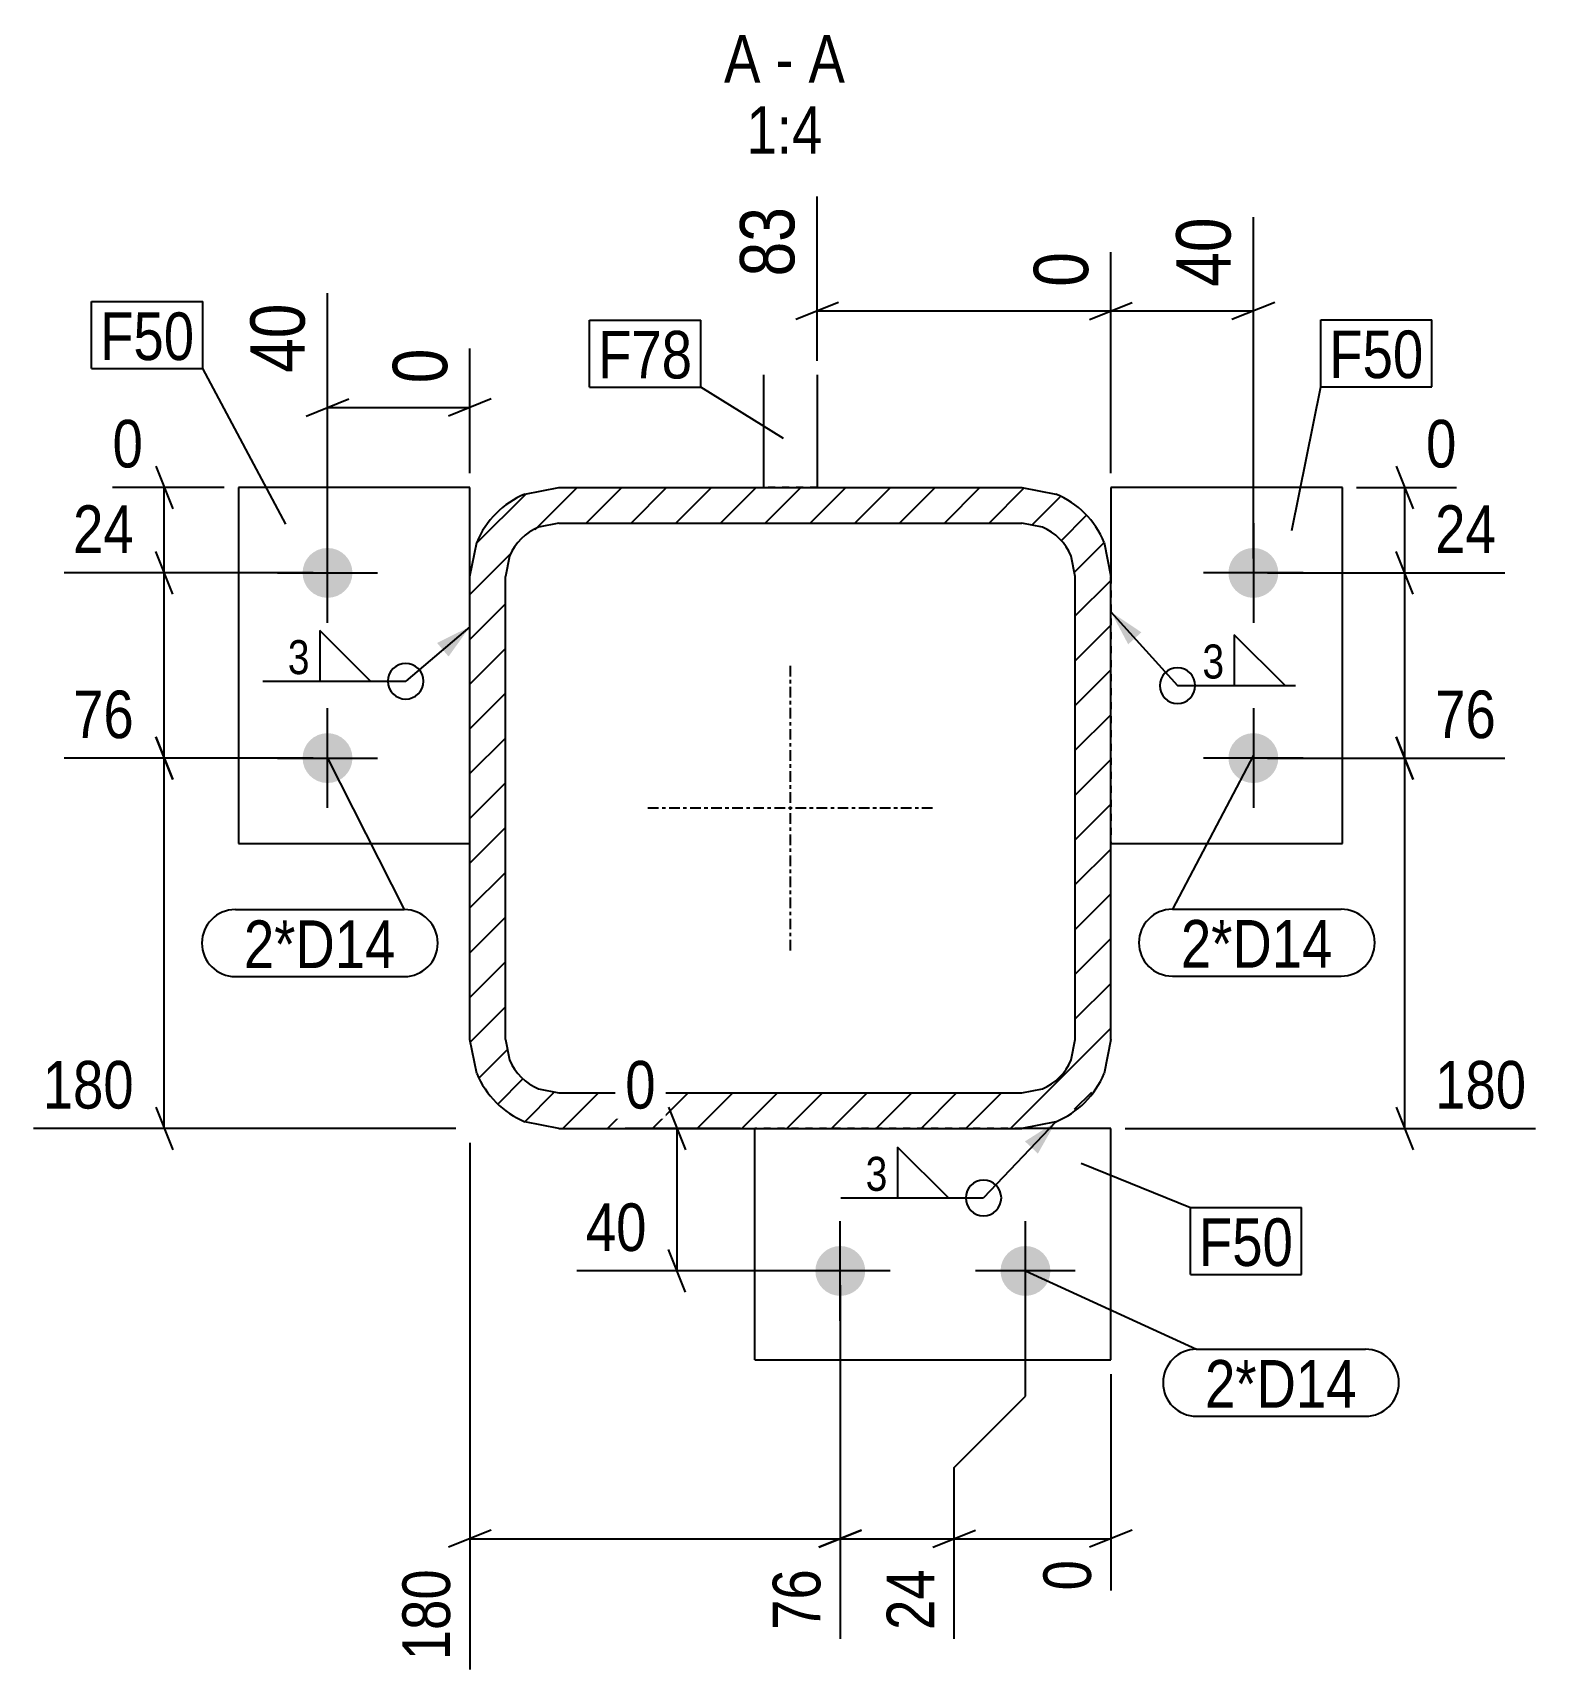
# Model space of a CAD drawing. Header units: millimetres. Extents: x 14 to 46378, y -196 to 1632.
# Drawn here: x 33315.3 to 33737.6, y 9.3 to 469.1 of the extents above; entities that cross this region are included whole.
import ezdxf

# ---------------------------------------------------------------- set-up
doc = ezdxf.new("R2010")
doc.units = ezdxf.units.MM
doc.linetypes.add('DXK_LINE_DOT2', pattern=[3.9198, 1.9599, -1.9599])
doc.linetypes.add('DXK_LINE_DOT3', pattern=[5.9187, 2.979, -0.9799, 0.9799, -0.9799])
for name, color, linetype in [('MÅLSÆTNING', 7, 'Continuous'), ('STÅL', 7, 'Continuous'), ('TEKST', 7, 'Continuous')]:
    doc.layers.add(name, color=color, linetype=linetype)
doc.styles.add('Arial Narrow', font='ARIALN.TTF', dxfattribs={"height": 0.2})

msp = doc.modelspace()

# ---------------------------------------------------------------- hatches: boundary and pattern name
at = {"layer": 'STÅL', "linetype": 'Continuous'}
h = msp.add_hatch(dxfattribs=at)
h.set_pattern_fill('', scale=2.8, style=0, pattern_type=0)
h.set_pattern_definition([(45, (33616.215, 326.041), (-6.28618, 6.28618), [])])
h.paths.add_polyline_path([(33618.12, 316.47), (33616.21, 326.04), (33610.8, 334.15), (33602.68, 339.57), (33593.12, 341.47), (33463.12, 341.47), (33453.55, 339.57), (33445.44, 334.15), (33440.02, 326.04), (33438.12, 316.47), (33438.12, 186.47), (33440.02, 176.91), (33445.44, 168.8), (33453.55, 163.38), (33463.12, 161.47), (33593.12, 161.47), (33602.68, 163.38), (33610.8, 168.8), (33616.21, 176.91), (33618.12, 186.47)])
h.paths.add_polyline_path([(33606.98, 180.73), (33603.72, 175.87), (33598.86, 172.62), (33593.12, 171.47), (33463.12, 171.47), (33457.38, 172.62), (33452.51, 175.87), (33449.26, 180.73), (33448.12, 186.47), (33448.12, 316.47), (33449.26, 322.21), (33452.51, 327.08), (33457.38, 330.33), (33463.12, 331.47), (33593.12, 331.47), (33598.86, 330.33), (33603.72, 327.08), (33606.98, 322.21), (33608.12, 316.47), (33608.12, 186.47)])
for points in [[(33398.12, 324.47, -1), (33398.12, 310.47, -1)], [(33658.12, 310.47, -1), (33658.12, 324.47, -1)], [(33398.12, 272.47, -1), (33398.12, 258.47, -1)], [(33658.12, 258.47, -1), (33658.12, 272.47, -1)], [(33535.12, 121.47, -1), (33549.12, 121.47, -1)], [(33587.12, 121.47, -1), (33601.12, 121.47, -1)]]:
    msp.add_hatch(color=96, dxfattribs=at).paths.add_polyline_path(points)
at = {"layer": 'TEKST', "linetype": 'Continuous'}
for points in [[(33622.97, 297.43), (33618.12, 306.52), (33626.68, 300.78)], [(33428.88, 297.81), (33438.12, 302.37), (33432.11, 293.99)], [(33593.98, 157.85), (33602.68, 163.38), (33597.61, 154.41)]]:
    msp.add_hatch(color=3, dxfattribs=at).paths.add_polyline_path(points)

# ---------------------------------------------------------------- linework, layer by layer
at = {"layer": 'MÅLSÆTNING', "color": 7, "linetype": 'Continuous'}
for p, q in [((33535.62, 377.05), (33535.62, 423.14)), ((33658.12, 321.47), (33658.12, 417.31)), ((33618.12, 345.47), (33618.12, 407.56)), ((33618.12, 345.47), (33618.12, 407.56)), ((33398.12, 321.47), (33398.12, 396.04)), ((33541.62, 393.41), (33529.62, 388.61)), ((33535.62, 391.01), (33618.12, 391.01)), ((33612.12, 388.61), (33624.12, 393.41)), ((33612.12, 388.61), (33624.12, 393.41)), ((33618.12, 391.01), (33658.12, 391.01)), ((33664.12, 393.41), (33652.12, 388.61)), ((33438.12, 345.47), (33438.12, 380.46)), ((33392.12, 361.51), (33404.12, 366.31)), ((33398.12, 363.91), (33438.12, 363.91)), ((33444.12, 366.31), (33432.12, 361.51)), ((33349.88, 347.47), (33354.68, 335.47)), ((33698.22, 347.47), (33703.02, 335.47)), ((33369.12, 341.47), (33337.75, 341.47)), ((33352.28, 317.47), (33352.28, 341.47)), ((33687.12, 341.47), (33715.15, 341.47)), ((33700.62, 317.47), (33700.62, 341.47)), ((33354.68, 311.47), (33349.88, 323.47)), ((33354.68, 311.47), (33349.88, 323.47)), ((33703.02, 311.47), (33698.22, 323.47)), ((33703.02, 311.47), (33698.22, 323.47)), ((33394.12, 317.47), (33324.12, 317.47)), ((33394.12, 317.47), (33324.12, 317.47)), ((33352.28, 265.47), (33352.28, 317.47)), ((33662.12, 317.47), (33728.78, 317.47)), ((33662.12, 317.47), (33728.78, 317.47)), ((33700.62, 265.47), (33700.62, 317.47)), ((33354.68, 259.47), (33349.88, 271.47)), ((33349.88, 271.47), (33354.68, 259.47)), ((33698.22, 271.47), (33703.02, 259.47)), ((33703.02, 259.47), (33698.22, 271.47)), ((33394.12, 265.47), (33324.12, 265.47)), ((33394.12, 265.47), (33324.12, 265.47)), ((33352.28, 161.47), (33352.28, 265.47)), ((33662.12, 265.47), (33728.78, 265.47)), ((33662.12, 265.47), (33728.78, 265.47)), ((33700.62, 161.47), (33700.62, 265.47)), ((33349.88, 167.47), (33354.68, 155.47)), ((33493.87, 167.47), (33498.67, 155.47)), ((33698.22, 167.47), (33703.02, 155.47)), ((33434.12, 161.47), (33315.59, 161.47)), ((33514.12, 161.47), (33481.74, 161.47)), ((33496.27, 121.47), (33496.27, 161.47)), ((33622.12, 161.47), (33737.32, 161.47)), ((33438.12, 157.47), (33438.12, 9.6)), ((33498.67, 115.47), (33493.87, 127.47)), ((33538.12, 121.47), (33468.11, 121.47)), ((33542.12, 117.47), (33542.12, 18.13)), ((33542.12, 117.47), (33542.12, 18.13)), ((33594.12, 86.29), (33594.12, 117.47)), ((33594.12, 86.29), (33594.12, 117.47)), ((33618.12, 92.47), (33618.12, 31.76)), ((33574.12, 66.29), (33594.12, 86.29)), ((33574.12, 66.29), (33594.12, 86.29)), ((33574.12, 18.13), (33574.12, 66.29)), ((33574.12, 18.13), (33574.12, 66.29)), ((33444.12, 48.69), (33432.12, 43.89)), ((33438.12, 46.29), (33542.12, 46.29)), ((33536.12, 43.89), (33548.12, 48.69)), ((33548.12, 48.69), (33536.12, 43.89)), ((33542.12, 46.29), (33574.12, 46.29)), ((33568.12, 43.89), (33580.12, 48.69)), ((33568.12, 43.89), (33580.12, 48.69)), ((33574.12, 46.29), (33618.12, 46.29)), ((33624.12, 48.69), (33612.12, 43.89))]:
    msp.add_line(p, q, dxfattribs=at)
at = {"layer": 'STÅL', "color": 2, "linetype": 'Continuous'}
for p, q in [((33520.62, 341.48), (33520.62, 373.05)), ((33535.62, 373.05), (33535.62, 341.48)), ((33373.12, 341.47), (33373.12, 241.47)), ((33438.12, 341.47), (33373.12, 341.47)), ((33438.12, 316.47), (33438.12, 341.47)), ((33453.55, 339.57), (33463.12, 341.47)), ((33463.12, 341.47), (33593.12, 341.47)), ((33593.12, 341.47), (33602.68, 339.57)), ((33683.12, 341.47), (33618.12, 341.47)), ((33618.12, 341.47), (33618.12, 316.47)), ((33683.12, 241.47), (33683.12, 341.47)), ((33463.12, 331.47), (33457.38, 330.33)), ((33463.12, 331.47), (33593.12, 331.47)), ((33598.86, 330.33), (33593.12, 331.47)), ((33438.12, 316.47), (33440.02, 326.04)), ((33449.26, 322.21), (33448.12, 316.47)), ((33608.12, 316.47), (33606.98, 322.21)), ((33616.21, 326.04), (33618.12, 316.47)), ((33438.12, 186.47), (33438.12, 316.47)), ((33448.12, 186.47), (33448.12, 316.47)), ((33608.12, 186.47), (33608.12, 316.47)), ((33618.12, 186.47), (33618.12, 316.47)), ((33373.12, 241.47), (33438.12, 241.47)), ((33618.12, 241.47), (33683.12, 241.47)), ((33440.02, 176.91), (33438.12, 186.47)), ((33448.12, 186.47), (33449.26, 180.73)), ((33606.98, 180.73), (33608.12, 186.47)), ((33618.12, 186.47), (33616.21, 176.91)), ((33457.38, 172.62), (33463.12, 171.47)), ((33463.12, 171.47), (33593.12, 171.47)), ((33593.12, 171.47), (33598.86, 172.62)), ((33463.12, 161.47), (33453.55, 163.38)), ((33463.12, 161.47), (33593.12, 161.47)), ((33518.12, 96.47), (33518.12, 161.47)), ((33602.68, 163.38), (33593.12, 161.47)), ((33618.12, 161.47), (33593.12, 161.47)), ((33618.12, 96.47), (33618.12, 161.47)), ((33518.12, 96.47), (33618.12, 96.47))]:
    msp.add_line(p, q, dxfattribs=at)
at = {"layer": 'STÅL', "color": 7, "linetype": 'DXK_LINE_DOT2'}
for p, q in [((33535.62, 341.48), (33520.62, 341.48)), ((33438.12, 241.47), (33438.12, 316.47)), ((33618.12, 316.47), (33618.12, 241.47)), ((33593.12, 161.47), (33518.12, 161.47))]:
    msp.add_line(p, q, dxfattribs=at)
at = {"layer": 'STÅL', "color": 96, "linetype": 'Continuous'}
for p, q in [((33398.12, 303.47), (33398.12, 331.47)), ((33658.12, 331.47), (33658.12, 303.47)), ((33384.12, 317.47), (33412.12, 317.47)), ((33672.12, 317.47), (33644.12, 317.47)), ((33398.12, 251.47), (33398.12, 279.47)), ((33658.12, 279.47), (33658.12, 251.47)), ((33384.12, 265.47), (33412.12, 265.47)), ((33672.12, 265.47), (33644.12, 265.47)), ((33542.12, 107.47), (33542.12, 135.47)), ((33594.12, 107.47), (33594.12, 135.47)), ((33556.12, 121.47), (33528.12, 121.47)), ((33608.12, 121.47), (33580.12, 121.47))]:
    msp.add_line(p, q, dxfattribs=at)
at = {"layer": 'STÅL', "color": 7, "linetype": 'DXK_LINE_DOT3'}
for p, q in [((33528.12, 211.47), (33528.12, 291.47)), ((33488.12, 251.47), (33568.12, 251.47))]:
    msp.add_line(p, q, dxfattribs=at)
at = {"layer": 'STÅL', "color": 2, "linetype": 'Continuous'}
for centre, radius, start, end in [((33463.12, 316.47), 25, 112.5, 157.5), ((33593.12, 316.47), 25, 22.5, 67.5), ((33463.12, 316.47), 15, 112.5, 157.5), ((33593.12, 316.47), 15, 22.5, 67.5), ((33463.12, 186.47), 15, 202.5, 247.5), ((33593.12, 186.47), 15, 292.5, 337.5), ((33463.12, 186.47), 25, 202.5, 247.5), ((33593.12, 186.47), 25, 292.5, 337.5)]:
    msp.add_arc(centre, radius, start, end, dxfattribs=at)
at = {"layer": 'TEKST', "color": 7, "linetype": 'Continuous'}
for p, q in [((33331.87, 393.63), (33363.09, 393.63)), ((33331.87, 374.83), (33331.87, 393.63)), ((33363.09, 374.83), (33363.09, 393.63)), ((33471.7, 388.46), (33502.93, 388.46)), ((33471.7, 369.66), (33471.7, 388.46)), ((33502.93, 369.66), (33502.93, 388.46)), ((33677.05, 388.56), (33708.28, 388.56)), ((33677.05, 369.76), (33677.05, 388.56)), ((33708.28, 369.76), (33708.28, 388.56)), ((33331.87, 374.83), (33363.09, 374.83)), ((33471.7, 369.66), (33502.93, 369.66)), ((33526.14, 355.18), (33502.93, 369.66)), ((33668.95, 329.37), (33677.05, 369.76)), ((33677.05, 369.76), (33708.28, 369.76)), ((33398.12, 265.47), (33419.67, 222.93)), ((33658.12, 266.29), (33635.37, 223.04)), ((33372.24, 222.93), (33419.67, 222.93)), ((33635.37, 223.04), (33682.8, 223.04)), ((33372.24, 204.13), (33419.67, 204.13)), ((33635.37, 204.24), (33682.8, 204.24)), ((33609.73, 151.71), (33640.44, 139.26)), ((33640.44, 139.26), (33671.67, 139.26)), ((33640.44, 120.46), (33640.44, 139.26)), ((33671.67, 120.46), (33671.67, 139.26)), ((33640.44, 120.46), (33671.67, 120.46)), ((33642.15, 99.48), (33689.58, 99.48)), ((33642.15, 80.68), (33689.58, 80.68))]:
    msp.add_line(p, q, dxfattribs=at)
at = {"layer": 'TEKST', "color": 3, "linetype": 'Continuous'}
for p, q in [((33618.12, 306.52), (33636.82, 285.82)), ((33438.12, 302.37), (33420.07, 287.05)), ((33602.68, 163.38), (33582.35, 141.97))]:
    msp.add_line(p, q, dxfattribs=at)
for centre, start, end in [((33420.07, 287.05), 90, 270), ((33420.07, 287.05), 270, 90), ((33636.82, 285.82), 90, 270), ((33582.35, 141.97), 90, 270), ((33582.35, 141.97), 270, 90)]:
    msp.add_arc(centre, 5, start, end, dxfattribs=at)
at = {"layer": 'TEKST', "color": 7, "linetype": 'Continuous'}
for centre, start, end in [((33372.24, 213.53), 90, 270), ((33419.67, 213.53), 270, 90), ((33635.37, 213.64), 90, 270), ((33682.8, 213.64), 270, 90), ((33642.15, 90.08), 90, 270), ((33689.58, 90.08), 270, 90)]:
    msp.add_arc(centre, 9.4, start, end, dxfattribs=at)

# ---------------------------------------------------------------- wipeouts: each hides what was drawn before it
at = {"color": 0, "linetype": 'Continuous'}
for points, layer in [([(33532.42, 423.42), (33510.02, 423.42), (33510.02, 397.52), (33532.42, 397.52)], 'MÅLSÆTNING'), ([(33394.92, 396.32), (33372.52, 396.32), (33372.52, 370.42), (33394.92, 370.42)], 'MÅLSÆTNING'), ([(33346.53, 268.27), (33346.53, 287.87), (33323.87, 287.87), (33323.87, 268.27)], 'MÅLSÆTNING'), ([(33729.03, 268.27), (33729.03, 287.87), (33706.37, 287.87), (33706.37, 268.27)], 'MÅLSÆTNING'), ([(33346.53, 164.27), (33346.53, 183.87), (33315.34, 183.87), (33315.34, 164.27)], 'MÅLSÆTNING'), ([(33737.57, 164.27), (33737.57, 183.87), (33706.37, 183.87), (33706.37, 164.27)], 'MÅLSÆTNING'), ([(33490.52, 124.27), (33490.52, 143.87), (33467.86, 143.87), (33467.86, 124.27)], 'MÅLSÆTNING'), ([(33435.32, 40.54), (33415.72, 40.54), (33415.72, 9.35), (33435.32, 9.35)], 'MÅLSÆTNING'), ([(33539.32, 40.54), (33519.72, 40.54), (33519.72, 17.88), (33539.32, 17.88)], 'MÅLSÆTNING'), ([(33571.32, 40.54), (33551.72, 40.54), (33551.72, 17.88), (33571.32, 17.88)], 'MÅLSÆTNING'), ([(33519.7, 455.14), (33519.7, 469.14), (33509.48, 469.14), (33509.48, 455.14)], 'TEKST'), ([(33529, 455.14), (33529, 469.14), (33523.9, 469.14), (33523.9, 455.14)], 'TEKST'), ([(33543.43, 455.14), (33543.43, 469.14), (33533.2, 469.14), (33533.2, 455.14)], 'TEKST'), ([(33537.12, 435.14), (33537.12, 449.14), (33515.79, 449.14), (33515.79, 435.14)], 'TEKST')]:
    msp.add_wipeout(points, dxfattribs=at).dxf.layer = layer
at = {"color": 0}
for points in [[(33360.69, 377.23), (33360.69, 391.23), (33334.27, 391.23), (33334.27, 377.23)], [(33500.53, 372.06), (33500.53, 386.06), (33474.1, 386.06), (33474.1, 372.06)], [(33705.88, 372.16), (33705.88, 386.16), (33679.45, 386.16), (33679.45, 372.16)], [(33393.87, 288.25), (33393.87, 299.85), (33386.18, 299.85), (33386.18, 288.25)], [(33650.71, 287.02), (33650.71, 298.62), (33643.02, 298.62), (33643.02, 287.02)], [(33417.27, 206.53), (33417.27, 220.53), (33374.64, 220.53), (33374.64, 206.53)], [(33680.4, 206.64), (33680.4, 220.64), (33637.77, 220.64), (33637.77, 206.64)], [(33556.15, 143.17), (33556.15, 154.77), (33548.45, 154.77), (33548.45, 143.17)], [(33669.27, 122.86), (33669.27, 136.86), (33642.84, 136.86), (33642.84, 122.86)], [(33687.18, 83.08), (33687.18, 97.08), (33644.55, 97.08), (33644.55, 83.08)]]:
    msp.add_wipeout(points, dxfattribs=at).dxf.layer = 'TEKST'

# ---------------------------------------------------------------- next in the draw order: linework, layer by layer
at = {"layer": 'TEKST', "color": 7, "linetype": 'Continuous'}
msp.add_line((33386.41, 331.18), (33363.09, 374.83), dxfattribs=at)
at = {"layer": 'TEKST', "color": 3, "linetype": 'Continuous'}
for p, q in [((33410.21, 287.05), (33395.93, 301.34)), ((33395.93, 301.34), (33395.93, 287.05)), ((33667.05, 285.82), (33652.77, 300.1)), ((33652.77, 300.1), (33652.77, 285.82)), ((33379.98, 287.05), (33420.07, 287.05)), ((33395.93, 287.05), (33410.21, 287.05)), ((33636.82, 285.82), (33669.91, 285.82)), ((33652.77, 285.82), (33667.05, 285.82)), ((33572.49, 141.97), (33558.2, 156.26)), ((33558.2, 156.26), (33558.2, 141.97)), ((33542.25, 141.97), (33582.35, 141.97)), ((33558.2, 141.97), (33572.49, 141.97))]:
    msp.add_line(p, q, dxfattribs=at)
msp.add_arc((33636.82, 285.82), 5, 270, 90, dxfattribs=at)

# ---------------------------------------------------------------- next in the draw order: texts
at = {"layer": 'MÅLSÆTNING', "color": 3, "linetype": 'Continuous', "style": 'Arial Narrow'}
for s, height, p in [('83', 15.271, (33529.22, 400.72)), ('40', 15.271, (33391.72, 373.62)), ('180', 13.362, (33432.52, 12.15)), ('76', 13.362, (33536.52, 20.68)), ('24', 13.362, (33568.52, 20.68))]:
    msp.add_text(s, height=height, rotation=90.0002, dxfattribs=at).set_placement(p)
for s, p in [('76', (33326.67, 271.07)), ('76', (33709.17, 271.07)), ('180', (33318.14, 167.07)), ('180', (33709.17, 167.07)), ('40', (33470.66, 127.07))]:
    msp.add_text(s, height=13.362, dxfattribs=at).set_placement(p)
at = {"layer": 'TEKST', "color": 3, "linetype": 'Continuous', "style": 'Arial Narrow'}
for s, height, p in [('A', 13.36, (33509.48, 455.14)), ('A', 13.36, (33533.2, 455.14)), ('-', 13.36, (33523.9, 455.14)), ('1:4', 13.362, (33515.79, 435.14))]:
    msp.add_text(s, height=height, dxfattribs=at).set_placement(p)
at = {"layer": 'TEKST', "color": 3, "style": 'Arial Narrow'}
for p in [(33386.98, 289.05), (33643.82, 287.82), (33549.25, 143.97)]:
    msp.add_text('3', height=9.54, dxfattribs=at).set_placement(p)

# ---------------------------------------------------------------- next in the draw order: wipeouts: each hides what was drawn before it
at = {"color": 0, "linetype": 'Continuous'}
for points in [[(33654.92, 420.51), (33632.52, 420.51), (33632.52, 394.61), (33654.92, 394.61)], [(33614.92, 410.76), (33592.52, 410.76), (33592.52, 394.61), (33614.92, 394.61)], [(33434.92, 383.66), (33412.52, 383.66), (33412.52, 367.51), (33434.92, 367.51)], [(33349.08, 344.27), (33349.08, 363.87), (33334.95, 363.87), (33334.95, 344.27)], [(33717.95, 344.27), (33717.95, 363.87), (33703.82, 363.87), (33703.82, 344.27)], [(33346.53, 320.27), (33346.53, 339.87), (33323.87, 339.87), (33323.87, 320.27)], [(33729.03, 320.27), (33729.03, 339.87), (33706.37, 339.87), (33706.37, 320.27)], [(33493.07, 164.27), (33493.07, 183.87), (33478.94, 183.87), (33478.94, 164.27)], [(33615.32, 43.09), (33595.72, 43.09), (33595.72, 28.96), (33615.32, 28.96)]]:
    msp.add_wipeout(points, dxfattribs=at).dxf.layer = 'MÅLSÆTNING'
at = {"color": 0}
for points in [[(33360.69, 377.23), (33360.69, 391.23), (33334.27, 391.23), (33334.27, 377.23)], [(33500.53, 372.06), (33500.53, 386.06), (33474.1, 386.06), (33474.1, 372.06)], [(33705.88, 372.16), (33705.88, 386.16), (33679.45, 386.16), (33679.45, 372.16)], [(33417.27, 206.53), (33417.27, 220.53), (33374.64, 220.53), (33374.64, 206.53)], [(33680.4, 206.64), (33680.4, 220.64), (33637.77, 220.64), (33637.77, 206.64)], [(33669.27, 122.86), (33669.27, 136.86), (33642.84, 136.86), (33642.84, 122.86)], [(33687.18, 83.08), (33687.18, 97.08), (33644.55, 97.08), (33644.55, 83.08)]]:
    msp.add_wipeout(points, dxfattribs=at).dxf.layer = 'TEKST'

# ---------------------------------------------------------------- next in the draw order: linework, layer by layer
at = {"layer": 'TEKST', "color": 7, "linetype": 'Continuous'}
msp.add_line((33594.12, 121.47), (33642.15, 99.48), dxfattribs=at)

# ---------------------------------------------------------------- next in the draw order: texts
at = {"layer": 'MÅLSÆTNING', "color": 3, "linetype": 'Continuous', "style": 'Arial Narrow'}
for s, height, p in [('40', 15.271, (33651.72, 397.81)), ('0', 15.27, (33611.72, 397.81)), ('0', 15.27, (33431.72, 370.71)), ('0', 13.36, (33612.52, 31.76))]:
    msp.add_text(s, height=height, rotation=90.0002, dxfattribs=at).set_placement(p)
for s, height, p in [('0', 13.36, (33337.75, 347.07)), ('0', 13.36, (33706.62, 347.07)), ('24', 13.362, (33326.67, 323.07)), ('24', 13.362, (33709.17, 323.07)), ('0', 13.36, (33481.74, 167.07))]:
    msp.add_text(s, height=height, dxfattribs=at).set_placement(p)
at = {"layer": 'TEKST', "color": 3, "style": 'Arial Narrow'}
for s, p in [('F50', (33334.27, 377.23)), ('F78', (33474.1, 372.06)), ('F50', (33679.45, 372.16)), ('2*D14', (33374.64, 206.53)), ('2*D14', (33637.77, 206.64)), ('F50', (33642.84, 122.86)), ('2*D14', (33644.55, 83.08))]:
    msp.add_text(s, height=13.362, dxfattribs=at).set_placement(p)

doc.saveas('drawing.dxf')
